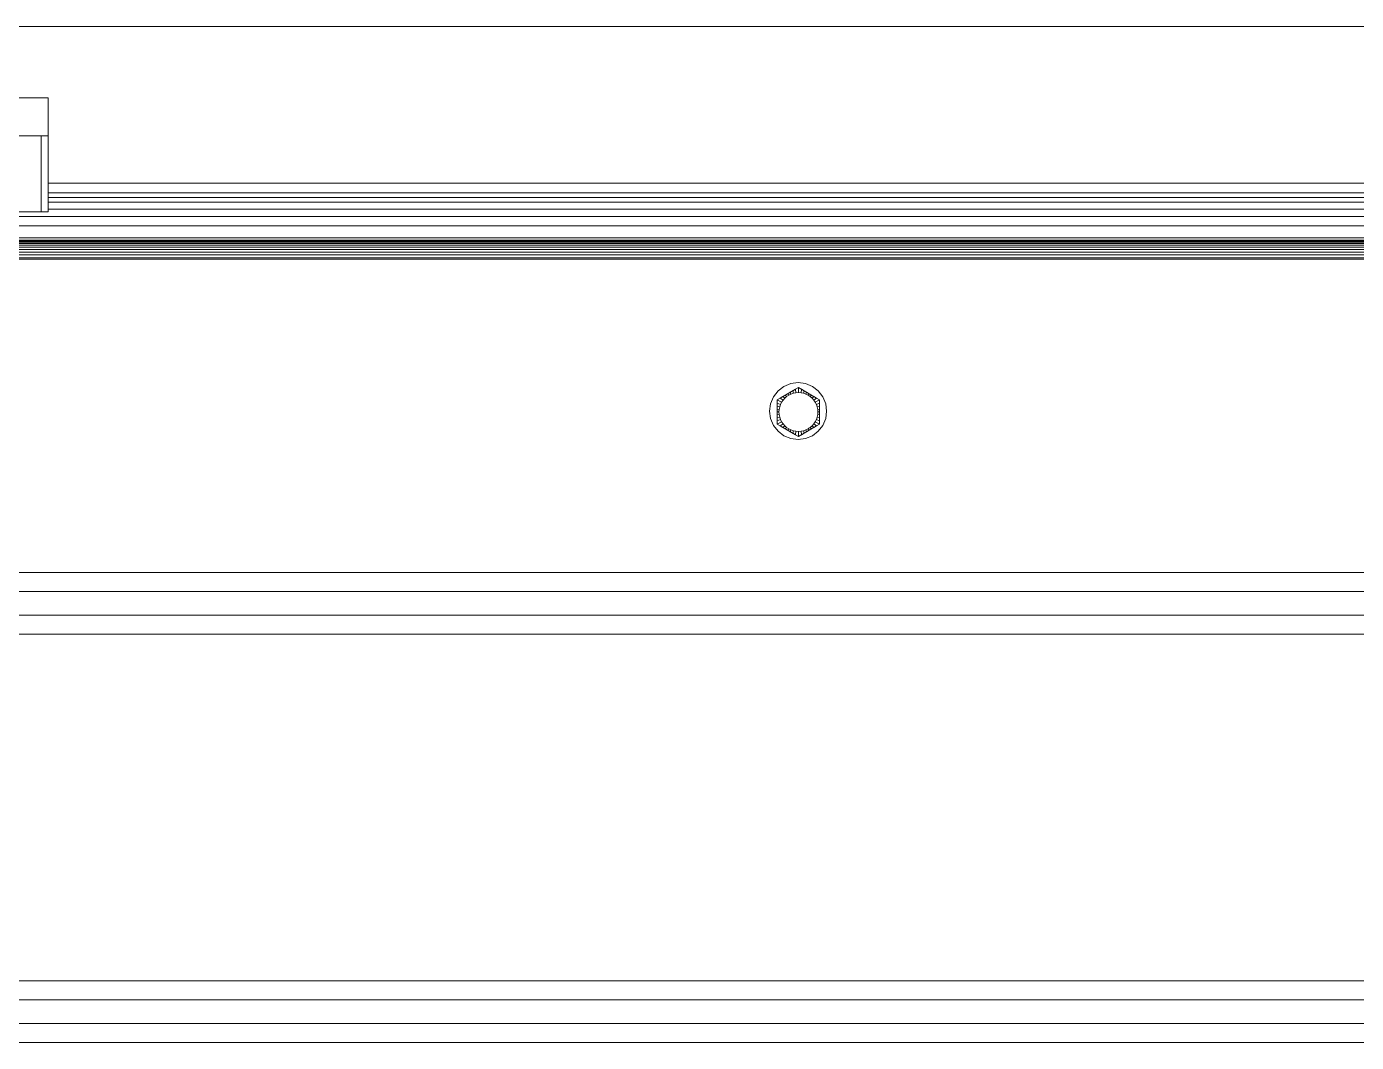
# Model space of a CAD drawing. Header units: inches. Extents: x -827 to 154, y -802 to 207.
# Drawn here: x -110.81 to -93.29, y -143.23 to -129.85 of the extents above; entities that cross this region are included whole.
import ezdxf

# ---------------------------------------------------------------- set-up
doc = ezdxf.new("R2010")
doc.units = ezdxf.units.IN
doc.header["$MEASUREMENT"] = 0
doc.layers.add('Layer0', color=7, linetype='Continuous', lineweight=9)
doc.layers.add('Shop_Sabre_RC-8_CNC_Router_skp', color=8, linetype='Continuous', lineweight=9)

# ---------------------------------------------------------------- blocks, each defined once
blk = doc.blocks.new('Shop_Sabre_RC-8_CNC_Router_skp_168-402907-Level 1')
at = {"layer": 'Layer0'}
for p, q in [((0.5, 0.732), (52.5, 0.732)), ((52.5, 0.732), (0.5, 0.732)), ((0.5, 0.693), (52.5, 0.693)), ((52.5, 0.693), (0.5, 0.693)), ((0.5, 0.656), (52.5, 0.656)), ((52.5, 0.656), (0.5, 0.656)), ((52.5, 0.622), (0.5, 0.622)), ((0.5, 0.622), (52.5, 0.622)), ((52.5, 0.592), (0.5, 0.592)), ((0.5, 0.592), (52.5, 0.592)), ((0.5, 0.565), (52.5, 0.565)), ((0.5, 0.565), (52.5, 0.565)), ((52.5, 0.542), (0.5, 0.542)), ((52.5, 0.542), (0.5, 0.542)), ((0.5, 0.524), (52.5, 0.524)), ((0.5, 0.524), (52.5, 0.524)), ((0.5, 0.511), (52.5, 0.511)), ((52.5, 0.511), (0.5, 0.511)), ((52.5, 0.503), (0.5, 0.503)), ((52.5, 0.503), (0.5, 0.503)), ((0.5, 0.5), (52.5, 0.5)), ((0.5, 0.5), (52.5, 0.5))]:
    blk.add_line(p, q, dxfattribs=at)
blk = doc.blocks.new('Shop_Sabre_RC-8_CNC_Router_skp_167-402906-Level 1')
blk.add_blockref('Shop_Sabre_RC-8_CNC_Router_skp_168-402907-Level 1', (0, 0))
blk = doc.blocks.new('Shop_Sabre_RC-8_CNC_Router_skp_164-402903-Level 1')
blk.add_blockref('Shop_Sabre_RC-8_CNC_Router_skp_167-402906-Level 1', (0, 0))
blk = doc.blocks.new('Shop_Sabre_RC-8_CNC_Router_skp_9-V86-Level 1')
at = {"layer": 'Layer0'}
for p, q in [((96.006, 2.445), (96.245, 2.583)), ((96.245, 2.583), (96.006, 2.445)), ((96.041, 2.466), (96.006, 2.445)), ((96.006, 2.445), (96.041, 2.466)), ((96.074, 2.485), (96.041, 2.466)), ((96.041, 2.466), (96.074, 2.485)), ((96.041, 2.466), (96.064, 2.443)), ((96.064, 2.443), (96.041, 2.466)), ((96.064, 2.443), (96.089, 2.465)), ((96.064, 2.443), (96.089, 2.465)), ((96.105, 2.503), (96.074, 2.485)), ((96.074, 2.485), (96.105, 2.503)), ((96.074, 2.485), (96.089, 2.465)), ((96.089, 2.465), (96.074, 2.485)), ((96.089, 2.465), (96.108, 2.477)), ((96.089, 2.465), (96.108, 2.477)), ((96.137, 2.521), (96.105, 2.503)), ((96.137, 2.521), (96.105, 2.503)), ((96.105, 2.503), (96.117, 2.483)), ((96.117, 2.483), (96.105, 2.503)), ((96.108, 2.477), (96.117, 2.483)), ((96.108, 2.477), (96.117, 2.483)), ((96.117, 2.483), (96.147, 2.498)), ((96.117, 2.483), (96.147, 2.498)), ((96.17, 2.54), (96.137, 2.521)), ((96.17, 2.54), (96.137, 2.521)), ((96.137, 2.521), (96.147, 2.498)), ((96.147, 2.498), (96.137, 2.521)), ((96.147, 2.498), (96.179, 2.509)), ((96.147, 2.498), (96.179, 2.509)), ((96.205, 2.561), (96.17, 2.54)), ((96.205, 2.561), (96.17, 2.54)), ((96.179, 2.509), (96.17, 2.54)), ((96.17, 2.54), (96.179, 2.509)), ((96.179, 2.509), (96.211, 2.515)), ((96.179, 2.509), (96.211, 2.515)), ((96.245, 2.583), (96.205, 2.561)), ((96.245, 2.583), (96.205, 2.561)), ((96.211, 2.515), (96.205, 2.561)), ((96.205, 2.561), (96.211, 2.515)), ((96.211, 2.515), (96.245, 2.518)), ((96.211, 2.515), (96.245, 2.518)), ((96.245, 2.583), (96.245, 2.518)), ((96.245, 2.518), (96.245, 2.583)), ((96.284, 2.561), (96.245, 2.583)), ((96.245, 2.583), (96.284, 2.561)), ((96.245, 2.518), (96.278, 2.515)), ((96.245, 2.518), (96.278, 2.515)), ((96.284, 2.561), (96.278, 2.515)), ((96.284, 2.561), (96.278, 2.515)), ((96.278, 2.515), (96.311, 2.509)), ((96.311, 2.509), (96.278, 2.515)), ((96.284, 2.561), (96.484, 2.445)), ((96.484, 2.445), (96.284, 2.561)), ((96.284, 2.561), (96.319, 2.54)), ((96.284, 2.561), (96.319, 2.54)), ((96.311, 2.509), (96.319, 2.54)), ((96.319, 2.54), (96.311, 2.509)), ((96.311, 2.509), (96.343, 2.498)), ((96.343, 2.498), (96.311, 2.509)), ((96.319, 2.54), (96.352, 2.521)), ((96.319, 2.54), (96.352, 2.521)), ((96.352, 2.521), (96.343, 2.498)), ((96.343, 2.498), (96.352, 2.521)), ((96.343, 2.498), (96.373, 2.483)), ((96.373, 2.483), (96.343, 2.498)), ((96.352, 2.521), (96.384, 2.503)), ((96.352, 2.521), (96.384, 2.503)), ((96.384, 2.503), (96.373, 2.483)), ((96.373, 2.483), (96.384, 2.503)), ((96.373, 2.483), (96.401, 2.465)), ((96.401, 2.465), (96.373, 2.483)), ((96.384, 2.503), (96.416, 2.485)), ((96.416, 2.485), (96.384, 2.503)), ((96.416, 2.485), (96.401, 2.465)), ((96.401, 2.465), (96.416, 2.485)), ((96.401, 2.465), (96.426, 2.443)), ((96.426, 2.443), (96.401, 2.465)), ((96.416, 2.485), (96.449, 2.466)), ((96.449, 2.466), (96.416, 2.485)), ((96.449, 2.466), (96.426, 2.443)), ((96.426, 2.443), (96.449, 2.466)), ((96.449, 2.466), (96.484, 2.445)), ((96.484, 2.445), (96.449, 2.466)), ((96.006, 2.445), (95.966, 2.423)), ((95.966, 2.423), (96.006, 2.445)), ((95.966, 2.377), (95.966, 2.423)), ((96.023, 2.39), (95.966, 2.423)), ((95.966, 2.377), (95.966, 2.423)), ((96.023, 2.39), (95.966, 2.423)), ((95.966, 2.377), (95.966, 2.101)), ((95.966, 2.377), (96.008, 2.36)), ((95.966, 2.377), (95.966, 2.336)), ((95.966, 2.377), (96.008, 2.36)), ((95.966, 2.101), (95.966, 2.377)), ((95.966, 2.336), (95.966, 2.377)), ((95.998, 2.328), (95.966, 2.336)), ((95.966, 2.299), (95.966, 2.336)), ((95.998, 2.328), (95.966, 2.336)), ((95.966, 2.299), (95.966, 2.336)), ((95.966, 2.299), (95.991, 2.295)), ((95.966, 2.299), (95.966, 2.262)), ((95.966, 2.299), (95.991, 2.295)), ((95.966, 2.262), (95.966, 2.299)), ((95.991, 2.295), (95.989, 2.262)), ((95.991, 2.295), (95.989, 2.262)), ((95.991, 2.295), (95.989, 2.262)), ((95.989, 2.262), (95.991, 2.295)), ((95.998, 2.328), (95.991, 2.295)), ((95.991, 2.295), (95.998, 2.328)), ((95.991, 2.295), (95.998, 2.328)), ((95.998, 2.328), (95.991, 2.295)), ((96.008, 2.36), (95.998, 2.328)), ((95.998, 2.328), (96.008, 2.36)), ((95.998, 2.328), (96.008, 2.36)), ((95.998, 2.328), (96.008, 2.36)), ((96.042, 2.418), (96.006, 2.445)), ((96.006, 2.445), (96.042, 2.418)), ((96.008, 2.36), (96.023, 2.39)), ((96.023, 2.39), (96.008, 2.36)), ((96.023, 2.39), (96.042, 2.418)), ((96.023, 2.39), (96.042, 2.418)), ((96.042, 2.418), (96.064, 2.443)), ((96.042, 2.418), (96.064, 2.443)), ((96.426, 2.443), (96.448, 2.418)), ((96.448, 2.418), (96.426, 2.443)), ((96.448, 2.418), (96.484, 2.445)), ((96.484, 2.445), (96.448, 2.418)), ((96.448, 2.418), (96.466, 2.39)), ((96.466, 2.39), (96.448, 2.418)), ((96.466, 2.39), (96.523, 2.423)), ((96.523, 2.423), (96.466, 2.39)), ((96.466, 2.39), (96.481, 2.36)), ((96.481, 2.36), (96.466, 2.39)), ((96.523, 2.377), (96.481, 2.36)), ((96.481, 2.36), (96.523, 2.377)), ((96.481, 2.36), (96.492, 2.328)), ((96.492, 2.328), (96.481, 2.36)), ((96.484, 2.445), (96.523, 2.423)), ((96.523, 2.423), (96.484, 2.445)), ((96.492, 2.328), (96.523, 2.336)), ((96.523, 2.336), (96.492, 2.328)), ((96.498, 2.295), (96.492, 2.328)), ((96.492, 2.328), (96.498, 2.295)), ((96.492, 2.328), (96.498, 2.295)), ((96.498, 2.295), (96.492, 2.328)), ((96.523, 2.299), (96.498, 2.295)), ((96.498, 2.295), (96.523, 2.299)), ((96.501, 2.262), (96.498, 2.295)), ((96.498, 2.295), (96.501, 2.262)), ((96.498, 2.295), (96.501, 2.262)), ((96.501, 2.262), (96.498, 2.295)), ((96.523, 2.423), (96.523, 2.101)), ((96.523, 2.101), (96.523, 2.423)), ((96.523, 2.377), (96.523, 2.423)), ((96.523, 2.423), (96.523, 2.377)), ((96.523, 2.336), (96.523, 2.377)), ((96.523, 2.377), (96.523, 2.336)), ((96.523, 2.299), (96.523, 2.336)), ((96.523, 2.336), (96.523, 2.299)), ((96.523, 2.262), (96.523, 2.299)), ((96.523, 2.299), (96.523, 2.262)), ((95.989, 2.262), (95.966, 2.262)), ((95.966, 2.262), (95.966, 2.225)), ((95.966, 2.262), (95.989, 2.262)), ((95.966, 2.225), (95.966, 2.262)), ((95.991, 2.228), (95.966, 2.225)), ((95.966, 2.225), (95.991, 2.228)), ((95.966, 2.187), (95.966, 2.225)), ((95.966, 2.225), (95.966, 2.187)), ((95.998, 2.196), (95.966, 2.187)), ((95.998, 2.196), (95.966, 2.187)), ((95.966, 2.146), (95.966, 2.187)), ((95.966, 2.146), (95.966, 2.187)), ((96.008, 2.164), (95.966, 2.146)), ((95.966, 2.146), (96.008, 2.164)), ((95.966, 2.146), (95.966, 2.101)), ((95.966, 2.101), (95.966, 2.146)), ((96.023, 2.134), (95.966, 2.101)), ((95.966, 2.101), (96.023, 2.134)), ((95.989, 2.262), (95.991, 2.228)), ((95.989, 2.262), (95.991, 2.228)), ((95.991, 2.228), (95.989, 2.262)), ((95.991, 2.228), (95.989, 2.262)), ((95.991, 2.228), (95.998, 2.196)), ((95.998, 2.196), (95.991, 2.228)), ((95.991, 2.228), (95.998, 2.196)), ((95.998, 2.196), (95.991, 2.228)), ((95.998, 2.196), (96.008, 2.164)), ((95.998, 2.196), (96.008, 2.164)), ((96.042, 2.106), (96.006, 2.078)), ((96.006, 2.078), (96.042, 2.106)), ((96.008, 2.164), (96.023, 2.134)), ((96.008, 2.164), (96.023, 2.134)), ((96.023, 2.134), (96.042, 2.106)), ((96.023, 2.134), (96.042, 2.106)), ((96.042, 2.106), (96.064, 2.081)), ((96.042, 2.106), (96.064, 2.081)), ((96.426, 2.081), (96.448, 2.106)), ((96.448, 2.106), (96.426, 2.081)), ((96.448, 2.106), (96.466, 2.134)), ((96.466, 2.134), (96.448, 2.106)), ((96.448, 2.106), (96.484, 2.078)), ((96.484, 2.078), (96.448, 2.106)), ((96.466, 2.134), (96.481, 2.164)), ((96.481, 2.164), (96.466, 2.134)), ((96.523, 2.101), (96.466, 2.134)), ((96.466, 2.134), (96.523, 2.101)), ((96.481, 2.164), (96.492, 2.196)), ((96.481, 2.164), (96.492, 2.196)), ((96.481, 2.164), (96.492, 2.196)), ((96.492, 2.196), (96.481, 2.164)), ((96.481, 2.164), (96.523, 2.146)), ((96.523, 2.146), (96.481, 2.164)), ((96.492, 2.196), (96.498, 2.228)), ((96.492, 2.196), (96.498, 2.228)), ((96.492, 2.196), (96.498, 2.228)), ((96.498, 2.228), (96.492, 2.196)), ((96.523, 2.187), (96.492, 2.196)), ((96.492, 2.196), (96.523, 2.187)), ((96.498, 2.228), (96.501, 2.262)), ((96.501, 2.262), (96.498, 2.228)), ((96.498, 2.228), (96.501, 2.262)), ((96.501, 2.262), (96.498, 2.228)), ((96.523, 2.225), (96.498, 2.228)), ((96.498, 2.228), (96.523, 2.225)), ((96.501, 2.262), (96.523, 2.262)), ((96.501, 2.262), (96.523, 2.262)), ((96.523, 2.225), (96.523, 2.262)), ((96.523, 2.225), (96.523, 2.262)), ((96.523, 2.187), (96.523, 2.225)), ((96.523, 2.187), (96.523, 2.225)), ((96.523, 2.146), (96.523, 2.187)), ((96.523, 2.146), (96.523, 2.187)), ((96.523, 2.146), (96.523, 2.101)), ((96.523, 2.101), (96.523, 2.146)), ((95.966, 2.101), (96.006, 2.078)), ((96.006, 2.078), (95.966, 2.101)), ((96.006, 2.078), (96.245, 1.94)), ((96.245, 1.94), (96.006, 2.078)), ((96.006, 2.078), (96.041, 2.058)), ((96.041, 2.058), (96.006, 2.078)), ((96.041, 2.058), (96.064, 2.081)), ((96.064, 2.081), (96.041, 2.058)), ((96.041, 2.058), (96.074, 2.039)), ((96.074, 2.039), (96.041, 2.058)), ((96.064, 2.081), (96.089, 2.059)), ((96.064, 2.081), (96.089, 2.059)), ((96.074, 2.039), (96.089, 2.059)), ((96.089, 2.059), (96.074, 2.039)), ((96.074, 2.039), (96.105, 2.021)), ((96.105, 2.021), (96.074, 2.039)), ((96.089, 2.059), (96.117, 2.04)), ((96.089, 2.059), (96.117, 2.04)), ((96.105, 2.021), (96.117, 2.04)), ((96.117, 2.04), (96.105, 2.021)), ((96.137, 2.002), (96.105, 2.021)), ((96.137, 2.002), (96.105, 2.021)), ((96.117, 2.04), (96.147, 2.026)), ((96.117, 2.04), (96.147, 2.026)), ((96.137, 2.002), (96.147, 2.026)), ((96.147, 2.026), (96.137, 2.002)), ((96.17, 1.983), (96.137, 2.002)), ((96.17, 1.983), (96.137, 2.002)), ((96.147, 2.026), (96.179, 2.015)), ((96.147, 2.026), (96.179, 2.015)), ((96.179, 2.015), (96.17, 1.983)), ((96.17, 1.983), (96.179, 2.015)), ((96.205, 1.963), (96.17, 1.983)), ((96.205, 1.963), (96.17, 1.983)), ((96.179, 2.015), (96.211, 2.008)), ((96.179, 2.015), (96.211, 2.008)), ((96.205, 1.963), (96.211, 2.008)), ((96.211, 2.008), (96.205, 1.963)), ((96.245, 1.94), (96.205, 1.963)), ((96.245, 1.94), (96.205, 1.963)), ((96.211, 2.008), (96.245, 2.006)), ((96.211, 2.008), (96.245, 2.006)), ((96.245, 2.006), (96.278, 2.008)), ((96.245, 2.006), (96.278, 2.008)), ((96.245, 2.006), (96.245, 1.94)), ((96.245, 1.94), (96.245, 2.006)), ((96.245, 1.94), (96.284, 1.963)), ((96.284, 1.963), (96.245, 1.94)), ((96.278, 2.008), (96.311, 2.015)), ((96.311, 2.015), (96.278, 2.008)), ((96.284, 1.963), (96.278, 2.008)), ((96.284, 1.963), (96.278, 2.008)), ((96.284, 1.963), (96.484, 2.078)), ((96.484, 2.078), (96.284, 1.963)), ((96.284, 1.963), (96.319, 1.983)), ((96.284, 1.963), (96.319, 1.983)), ((96.311, 2.015), (96.343, 2.026)), ((96.343, 2.026), (96.311, 2.015)), ((96.311, 2.015), (96.319, 1.983)), ((96.319, 1.983), (96.311, 2.015)), ((96.319, 1.983), (96.352, 2.002)), ((96.319, 1.983), (96.352, 2.002)), ((96.343, 2.026), (96.373, 2.04)), ((96.373, 2.04), (96.343, 2.026)), ((96.343, 2.026), (96.352, 2.002)), ((96.352, 2.002), (96.343, 2.026)), ((96.352, 2.002), (96.384, 2.021)), ((96.352, 2.002), (96.384, 2.021)), ((96.373, 2.04), (96.401, 2.059)), ((96.401, 2.059), (96.373, 2.04)), ((96.384, 2.021), (96.373, 2.04)), ((96.373, 2.04), (96.384, 2.021)), ((96.416, 2.039), (96.384, 2.021)), ((96.384, 2.021), (96.416, 2.039)), ((96.401, 2.059), (96.426, 2.081)), ((96.426, 2.081), (96.401, 2.059)), ((96.416, 2.039), (96.401, 2.059)), ((96.401, 2.059), (96.416, 2.039)), ((96.416, 2.039), (96.449, 2.058)), ((96.449, 2.058), (96.416, 2.039)), ((96.426, 2.081), (96.449, 2.058)), ((96.449, 2.058), (96.426, 2.081)), ((96.484, 2.078), (96.449, 2.058)), ((96.449, 2.058), (96.484, 2.078)), ((96.523, 2.101), (96.484, 2.078)), ((96.484, 2.078), (96.523, 2.101))]:
    blk.add_line(p, q, dxfattribs=at)
blk = doc.blocks.new('Shop_Sabre_RC-8_CNC_Router_skp_144-V87-Level 1')
blk.add_blockref('Shop_Sabre_RC-8_CNC_Router_skp_9-V86-Level 1', (12.626, 0))
blk = doc.blocks.new('Shop_Sabre_RC-8_CNC_Router_skp_137-402876-Level 1')
at = {"layer": 'Layer0'}
for p, q in [((51.1875, 0.5625), (0, 0.5625)), ((51.1875, 0.5625), (0, 0.5625)), ((0, 0.25), (51.1875, 0.25)), ((0, 0.25), (51.1875, 0.25))]:
    blk.add_line(p, q, dxfattribs=at)
blk = doc.blocks.new('Shop_Sabre_RC-8_CNC_Router_skp_136-402875-Level 1')
at = {"layer": 'Layer0'}
for p, q in [((51.1875, 0.5625), (0, 0.5625)), ((51.1875, 0.5625), (0, 0.5625)), ((0, 0.25), (51.1875, 0.25)), ((0, 0.25), (51.1875, 0.25))]:
    blk.add_line(p, q, dxfattribs=at)
blk = doc.blocks.new('Shop_Sabre_RC-8_CNC_Router_skp_135-402874-Level 1')
at = {"layer": 'Layer0'}
for p, q in [((1.812, 10.563), (53, 10.563)), ((53, 10.563), (1.812, 10.563)), ((53, 9.75), (1.812, 9.75)), ((1.812, 9.75), (53, 9.75)), ((53, 5.188), (1.812, 5.188)), ((53, 5.188), (1.812, 5.188)), ((1.812, 4.375), (53, 4.375)), ((1.812, 4.375), (53, 4.375)), ((35.983, 2.515), (35.924, 2.438)), ((35.983, 2.515), (35.924, 2.438)), ((36.061, 2.575), (35.983, 2.515)), ((35.983, 2.515), (36.061, 2.575)), ((36.151, 2.612), (36.061, 2.575)), ((36.151, 2.612), (36.061, 2.575)), ((36.249, 2.625), (36.151, 2.612)), ((36.249, 2.625), (36.151, 2.612)), ((36.249, 2.625), (36.346, 2.612)), ((36.346, 2.612), (36.249, 2.625)), ((36.346, 2.612), (36.436, 2.575)), ((36.436, 2.575), (36.346, 2.612)), ((36.436, 2.575), (36.514, 2.515)), ((36.514, 2.515), (36.436, 2.575)), ((36.514, 2.515), (36.573, 2.438)), ((36.514, 2.515), (36.573, 2.438)), ((35.874, 2.25), (35.886, 2.347)), ((35.886, 2.347), (35.874, 2.25)), ((35.924, 2.438), (35.886, 2.347)), ((35.924, 2.438), (35.886, 2.347)), ((36.573, 2.438), (36.611, 2.347)), ((36.573, 2.438), (36.611, 2.347)), ((36.624, 2.25), (36.611, 2.347)), ((36.611, 2.347), (36.624, 2.25)), ((35.886, 2.153), (35.874, 2.25)), ((35.874, 2.25), (35.886, 2.153)), ((35.924, 2.063), (35.886, 2.153)), ((35.886, 2.153), (35.924, 2.063)), ((36.573, 2.063), (36.611, 2.153)), ((36.611, 2.153), (36.573, 2.063)), ((36.611, 2.153), (36.624, 2.25)), ((36.624, 2.25), (36.611, 2.153)), ((35.983, 1.985), (35.924, 2.063)), ((35.924, 2.063), (35.983, 1.985)), ((36.061, 1.925), (35.983, 1.985)), ((36.061, 1.925), (35.983, 1.985)), ((36.436, 1.925), (36.514, 1.985)), ((36.436, 1.925), (36.514, 1.985)), ((36.514, 1.985), (36.573, 2.063)), ((36.573, 2.063), (36.514, 1.985)), ((36.151, 1.888), (36.061, 1.925)), ((36.151, 1.888), (36.061, 1.925)), ((36.249, 1.875), (36.151, 1.888)), ((36.249, 1.875), (36.151, 1.888)), ((36.249, 1.875), (36.346, 1.888)), ((36.346, 1.888), (36.249, 1.875)), ((36.346, 1.888), (36.436, 1.925)), ((36.436, 1.925), (36.346, 1.888)), ((0.25, 0.25), (53, 0.25)), ((53, 0.25), (0.25, 0.25))]:
    blk.add_line(p, q, dxfattribs=at)
for name, p in [('Shop_Sabre_RC-8_CNC_Router_skp_137-402876-Level 1', (1.812, 9.75)), ('Shop_Sabre_RC-8_CNC_Router_skp_136-402875-Level 1', (1.812, 4.375)), ('Shop_Sabre_RC-8_CNC_Router_skp_144-V87-Level 1', (-72.626, 0))]:
    blk.add_blockref(name, p)
blk = doc.blocks.new('Shop_Sabre_RC-8_CNC_Router_skp_113-402852-Level 1')
at = {"layer": 'Layer0'}
for p, q in [((0, 0), (0, 1)), ((0, 1), (0, 0)), ((0, 1), (0.09375, 1)), ((0, 1), (0.09375, 1)), ((0.09375, 0), (0.09375, 1)), ((0.09375, 0), (0.09375, 1)), ((0.09375, 1), (0.46875, 1)), ((0.09375, 1), (0.09375, 0)), ((0.09375, 1), (0.46875, 1)), ((0.46875, 1), (2.78125, 1)), ((0.46875, 1), (0.46875, 0)), ((0.46875, 1), (2.78125, 1)), ((0.46875, 0), (0.46875, 1)), ((0.46875, 0), (0.46875, 1)), ((2.78125, 1), (3.15625, 1)), ((2.78125, 1), (2.78125, 0.625)), ((2.78125, 0.625), (2.78125, 1)), ((2.78125, 1), (2.78125, 0.625)), ((2.78125, 1), (3.15625, 1)), ((3.15625, 1), (3.15625, 0.625)), ((3.15625, 1), (3.25, 1)), ((3.15625, 1), (3.25, 1)), ((3.15625, 0.625), (3.15625, 1)), ((3.15625, 1), (3.15625, 0.625)), ((3.25, 0.625), (3.25, 1)), ((3.25, 0.625), (3.25, 1))]:
    blk.add_line(p, q, dxfattribs=at)
blk = doc.blocks.new('Shop_Sabre_RC-8_CNC_Router_skp_109-402848-Level 1')
at = {"layer": 'Layer0'}
for p, q in [((105.078, 0), (61.875, 0)), ((61.875, 0), (105.078, 0))]:
    blk.add_line(p, q, dxfattribs=at)
blk = doc.blocks.new('Shop_Sabre_RC-8_CNC_Router_skp_107-402846-Level 1')
at = {"layer": 'Layer0'}
for p, q in [((0, 0.625), (46, 0.625)), ((46, 0.625), (0, 0.625)), ((0, 0.562), (46, 0.562)), ((0, 0.562), (46, 0.562)), ((46, 0.5), (4.375, 0.5)), ((4.375, 0.5), (46, 0.5)), ((4.375, 0.409), (46, 0.409)), ((4.375, 0.409), (46, 0.409)), ((52.875, 0.313), (4.375, 0.313)), ((52.875, 0.313), (4.375, 0.313)), ((4.375, 0.188), (52.875, 0.188)), ((4.375, 0.188), (52.875, 0.188)), ((52.875, 0.031), (4.375, 0.031)), ((4.375, 0.031), (52.875, 0.031))]:
    blk.add_line(p, q, dxfattribs=at)
blk = doc.blocks.new('Shop_Sabre_RC-8_CNC_Router_skp_32-402771-Level 1')
at = {"layer": 'Layer0'}
for p, q in [((0, 0.708), (0, 0.208)), ((2.424, 0.708), (0, 0.708)), ((0, 0.208), (0, 0.708)), ((0, 0.708), (2.424, 0.708)), ((6.75, 0.708), (2.44, 0.708)), ((2.44, 0.708), (6.75, 0.708)), ((6.75, 0.708), (6.75, 0.208)), ((6.75, 0.708), (6.875, 0.708)), ((6.75, 0.708), (6.75, 0.208)), ((6.75, 0.708), (6.875, 0.708)), ((11.498, 0.708), (12, 0.708)), ((11.498, 0.708), (12, 0.708)), ((12, 0.208), (12, 0.708)), ((12, 0.208), (12, 0.708)), ((0, 0.208), (6.75, 0.208)), ((0, 0.208), (6.75, 0.208)), ((6.875, 0.208), (6.75, 0.208)), ((6.875, 0.208), (6.75, 0.208)), ((12, 0.208), (11.498, 0.208)), ((12, 0.208), (11.498, 0.208))]:
    blk.add_line(p, q, dxfattribs=at)
blk = doc.blocks.new('Shop_Sabre_RC-8_CNC_Router_skp_27-402766-Level 1')
blk.add_blockref('Shop_Sabre_RC-8_CNC_Router_skp_32-402771-Level 1', (0, 6.136))
blk = doc.blocks.new('Shop_Sabre_RC-8_CNC_Router_skp_17-402756-Level 1')
at = {"layer": 'Layer0'}
blk.add_line((5.312, 0), (47.562, 0), dxfattribs=at)
blk.add_line((5.312, 0), (47.562, 0), dxfattribs=at)
blk = doc.blocks.new('Shop_Sabre_RC-8_CNC_Router_skp_1-402740-Level 1')
for name, p in [('Shop_Sabre_RC-8_CNC_Router_skp_27-402766-Level 1', (46.125, -8.219)), ('Shop_Sabre_RC-8_CNC_Router_skp_135-402874-Level 1', (0, 0)), ('Shop_Sabre_RC-8_CNC_Router_skp_164-402903-Level 1', (0.5, -0.5)), ('Shop_Sabre_RC-8_CNC_Router_skp_113-402852-Level 1', (46.125, -1.375)), ('Shop_Sabre_RC-8_CNC_Router_skp_17-402756-Level 1', (2.687, -2.812))]:
    blk.add_blockref(name, p)
at = {"extrusion": (0, 0, -1), "zscale": -1, "rotation": 180}
blk.add_blockref('Shop_Sabre_RC-8_CNC_Router_skp_107-402846-Level 1', (-0.125, 0), dxfattribs=at)
at = {"extrusion": (0, 0, -1)}
blk.add_blockref('Shop_Sabre_RC-8_CNC_Router_skp_109-402848-Level 1', (-108, -0.75), dxfattribs=at)
blk = doc.blocks.new('Shop_Sabre_RC-8_CNC_Router_skp-402726-Level 1')
blk.add_blockref('Shop_Sabre_RC-8_CNC_Router_skp_1-402740-Level 1', (0, 0))

msp = doc.modelspace()

# ---------------------------------------------------------------- block references
at = {"layer": 'Shop_Sabre_RC-8_CNC_Router_skp', "color": 7, "rotation": 180}
msp.add_blockref('Shop_Sabre_RC-8_CNC_Router_skp-402726-Level 1', (-64.395614, -132.663924), dxfattribs=at)

doc.saveas('drawing.dxf')
